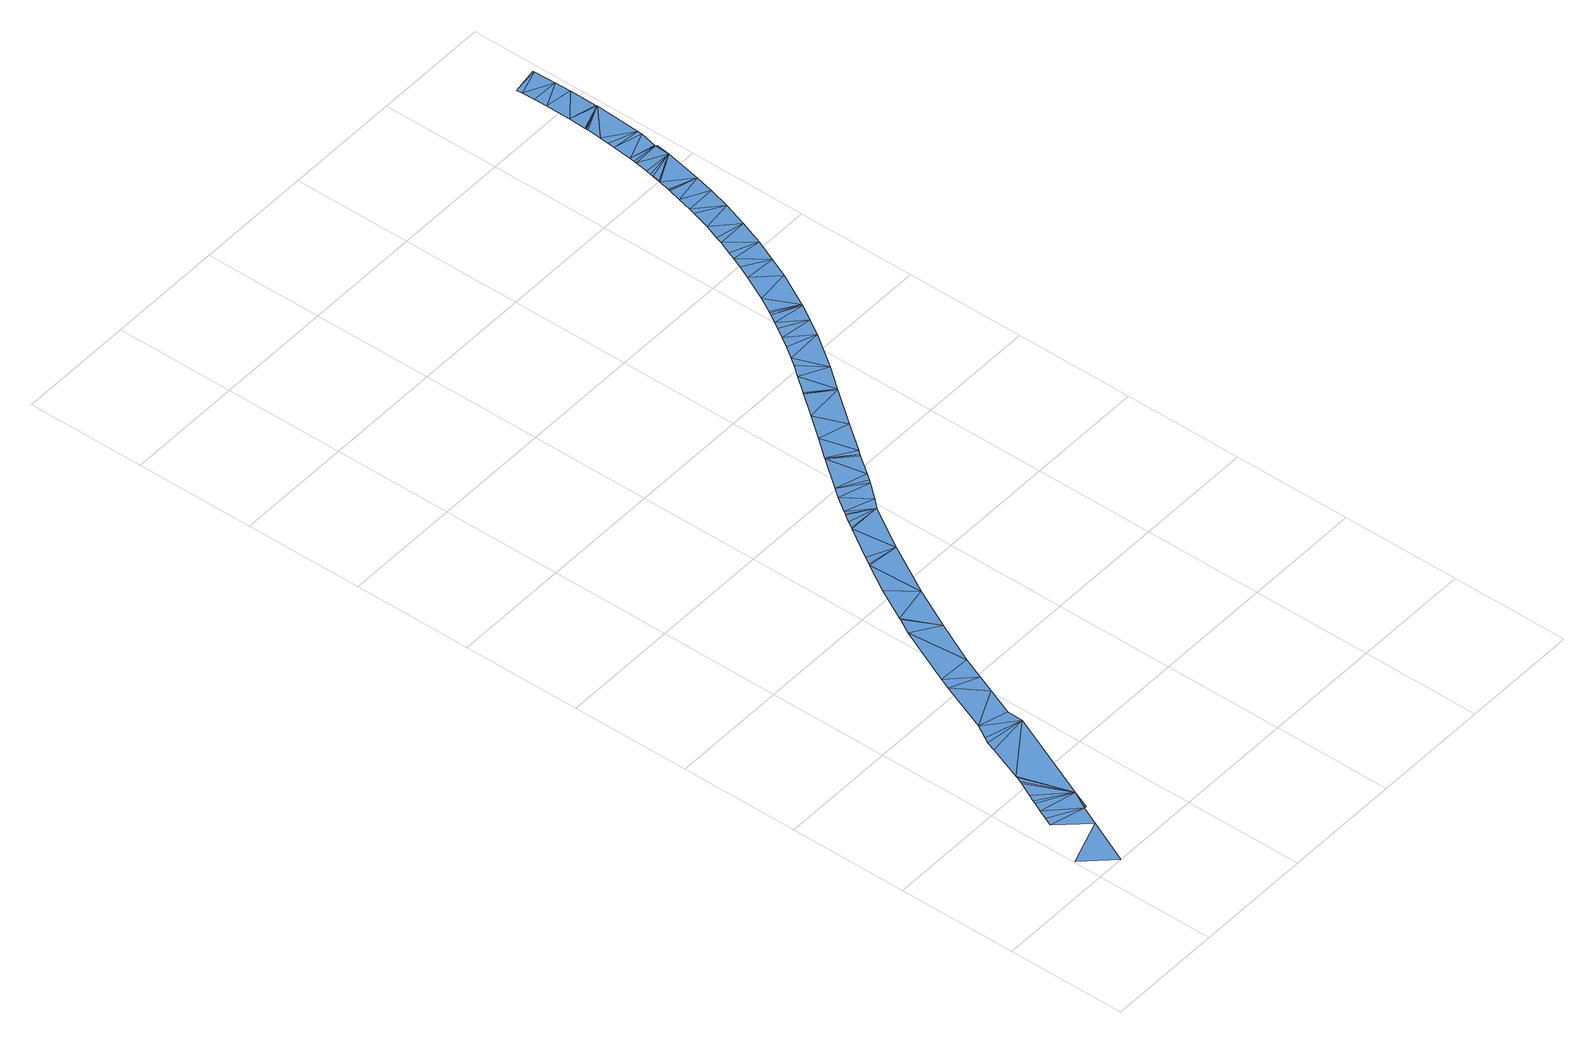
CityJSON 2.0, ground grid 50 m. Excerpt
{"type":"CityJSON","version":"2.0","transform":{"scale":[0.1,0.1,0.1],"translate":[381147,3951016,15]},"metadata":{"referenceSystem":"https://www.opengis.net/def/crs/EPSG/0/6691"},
"CityObjects":{
"waterbody1":{"type":"WaterBody","attributes":{"name":"神田川","class":"1030"},"geometry":[{"type":"MultiSurface","lod":"1","boundaries":[[[0,1,2]],[[3,4,5]],[[1,3,5]],[[3,6,4]],[[7,8,6]],[[3,7,6]],[[7,9,8]],[[7,10,9]],[[3,11,12]],[[7,13,10]],[[12,7,3]],[[7,14,13]],[[7,15,14]],[[7,16,15]],[[7,17,16]],[[17,18,16]],[[17,19,18]],[[17,20,19]],[[21,20,17]],[[17,22,21]],[[22,23,21]],[[24,21,23]],[[25,26,24]],[[23,25,24]],[[25,27,26]],[[27,28,26]],[[27,29,28]],[[29,30,28]],[[29,31,30]],[[29,32,31]],[[32,33,31]],[[32,34,33]],[[32,35,34]],[[35,36,34]],[[35,37,36]],[[35,38,37]],[[35,39,38]],[[39,40,38]],[[39,41,40]],[[39,42,41]],[[39,43,42]],[[39,44,43]],[[39,45,44]],[[45,46,44]],[[47,48,46]],[[46,45,47]],[[49,50,48]],[[48,47,49]],[[51,48,50]],[[50,52,51]],[[53,54,51]],[[51,52,53]],[[54,53,55]],[[56,54,55]],[[55,57,56]],[[58,56,57]],[[57,59,58]],[[59,60,58]],[[61,62,63]],[[59,61,60]],[[63,60,61]],[[61,64,62]],[[61,65,64]],[[65,66,64]],[[65,67,66]],[[68,69,67]],[[67,65,68]],[[68,70,69]],[[71,72,70]],[[68,71,70]],[[71,73,72]],[[74,75,73]],[[71,74,73]],[[76,77,75]],[[76,78,77]],[[74,76,75]],[[76,79,78]],[[76,80,79]],[[81,79,80]],[[82,83,81]],[[80,82,81]],[[82,84,83]],[[85,86,84]],[[82,85,84]],[[85,87,86]],[[88,89,87]],[[85,88,87]],[[88,90,89]],[[91,92,90]],[[88,91,90]],[[91,93,92]],[[94,95,93]],[[91,94,93]],[[96,97,95]],[[94,96,95]],[[96,98,97]],[[96,99,98]],[[96,100,99]],[[101,102,103]],[[104,103,100]],[[104,101,103]],[[104,105,101]],[[96,104,100]],[[104,106,107]],[[107,105,104]],[[108,109,106]],[[108,110,109]],[[111,112,110]],[[108,113,110]],[[108,106,104]],[[113,111,110]],[[114,115,112]],[[114,116,115]],[[111,114,112]],[[104,117,108]],[[118,119,116]],[[118,120,119]],[[118,121,120]],[[118,122,121]],[[114,118,116]],[[123,124,125]],[[125,122,118]],[[118,126,125]],[[126,123,125]],[[127,128,124]],[[127,129,128]],[[123,127,124]],[[130,131,129]],[[127,130,129]],[[130,132,131]]]}]}
},
"vertices":[
[118,1,1],[203,187,4],[7,119,2],[241,268,5],[111,340,6],[95,306,5],[129,380,6],[281,342,7],[147,416,7],[153,430,7],[166,458,8],[249,266,5],[252,273,6],[195,518,9],[200,529,9],[209,550,9],[212,556,9],[446,721,13],[265,702,12],[278,741,13],[292,765,13],[326,821,14],[449,788,14],[493,901,16],[408,1028,18],[523,975,18],[427,1074,18],[561,1068,19],[536,1316,23],[644,1245,22],[571,1381,24],[574,1387,24],[730,1416,25],[647,1524,26],[716,1640,28],[848,1626,29],[720,1646,29],[738,1676,29],[822,1807,29],[961,1807,29],[825,1812,29],[843,1840,29],[865,1871,29],[869,1876,29],[876,1888,29],[995,1845,29],[919,1951,29],[1049,1909,29],[948,1988,29],[1060,1923,28],[1078,1948,28],[1045,2112,28],[1136,2027,28],[1141,2032,28],[1049,2118,28],[1154,2049,28],[1112,2198,28],[1239,2161,28],[1186,2293,28],[1351,2305,27],[1259,2387,27],[1355,2310,27],[1264,2392,27],[1261,2389,27],[1317,2461,27],[1427,2402,27],[1352,2506,27],[1376,2538,27],[1530,2546,26],[1410,2587,27],[1440,2632,26],[1572,2613,26],[1467,2674,26],[1484,2702,26],[1613,2680,26],[1505,2737,26],[1617,2687,26],[1511,2747,26],[1514,2753,26],[1550,2816,26],[1693,2829,26],[1605,2925,25],[1733,2916,25],[1630,2981,25],[1650,3026,25],[1773,3009,25],[1661,3055,25],[1685,3112,25],[1812,3114,25],[1694,3140,25],[1718,3204,25],[1848,3219,25],[1742,3282,24],[1751,3311,24],[1874,3313,24],[1766,3370,24],[1892,3392,24],[1780,3424,24],[1781,3431,24],[1782,3433,24],[1792,3482,24],[1800,3519,24],[1799,3518,24],[1793,3486,24],[1924,3548,24],[1802,3531,24],[1816,3609,24],[1806,3553,24],[1927,3612,23],[1818,3620,23],[1821,3642,23],[1945,3689,23],[1829,3720,23],[1928,3615,23],[1946,3709,23],[1832,3751,23],[1836,3791,23],[1934,3610,23],[1958,3904,23],[1841,3850,23],[1841,3857,23],[1841,3859,23],[1841,3863,23],[1960,4029,22],[1845,4044,22],[1845,3938,23],[1958,3910,23],[1957,4097,22],[1844,4099,22],[1843,4155,22],[1954,4190,22],[1841,4178,22],[1954,4197,22]
]}
